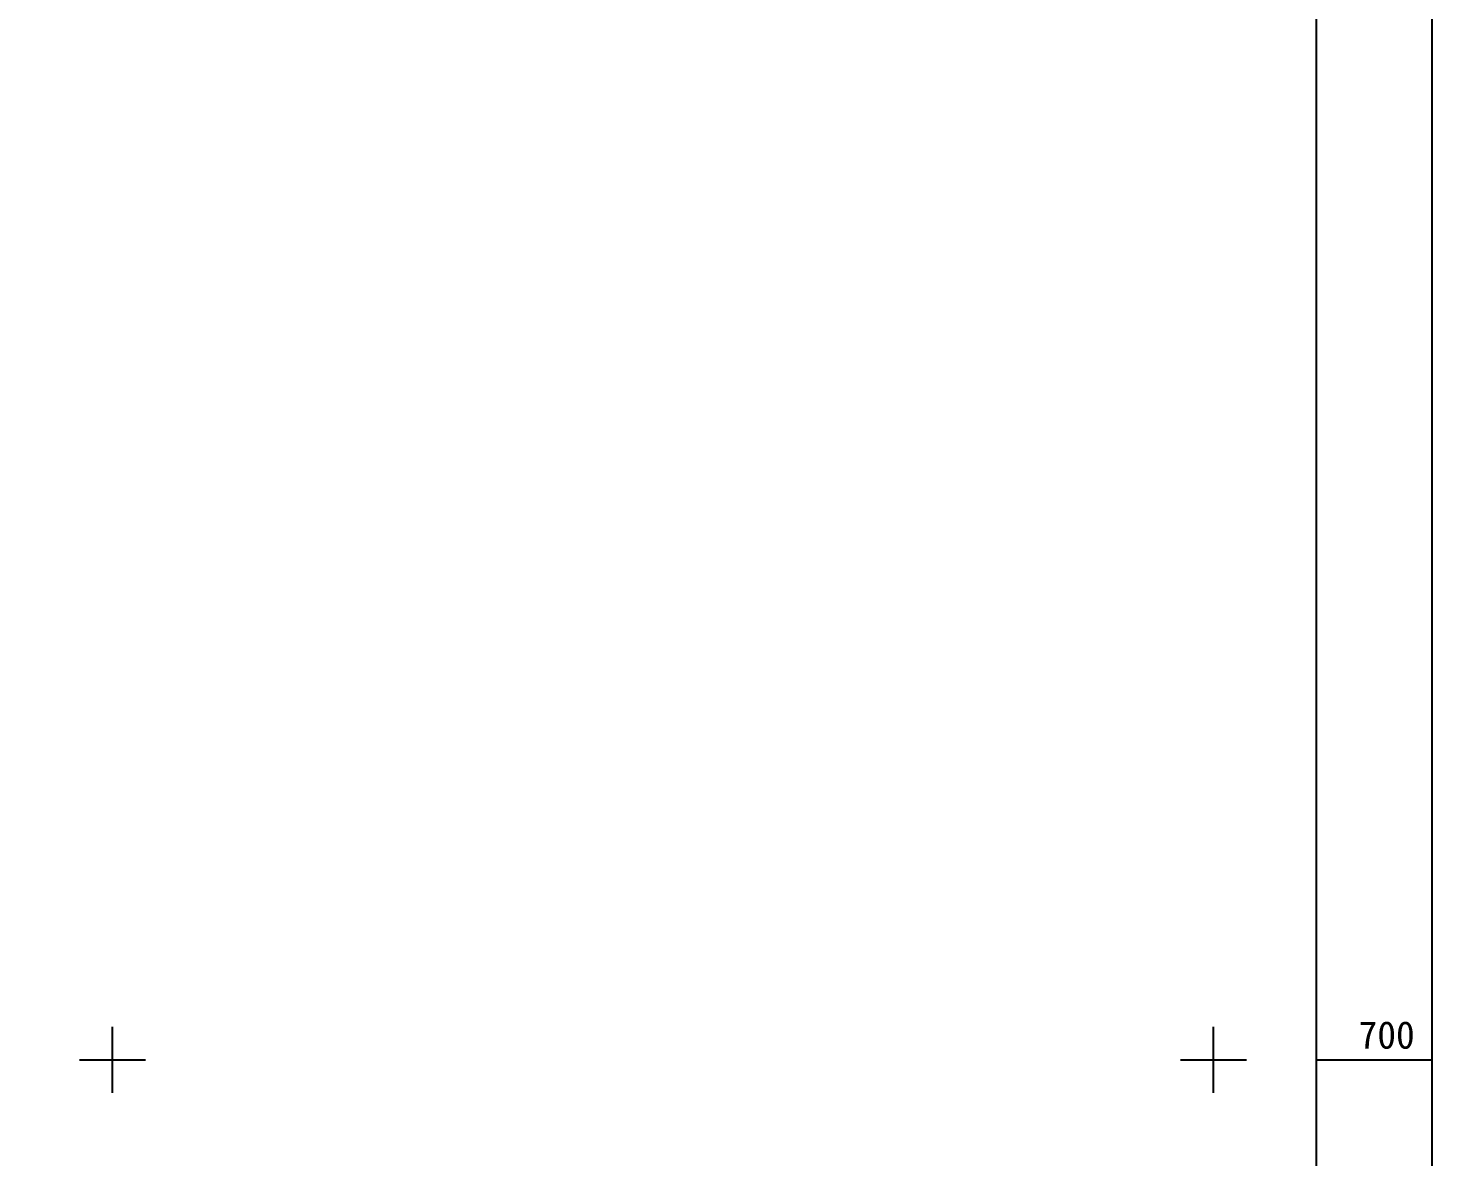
# Model space of a CAD drawing. Extents: x 547873 to 548420, y 1837499 to 1838051.
# Drawn here: x 548292.3 to 548419.9, y 1837691.2 to 1837793.7 of the extents above; entities that cross this region are included whole.
import ezdxf

# ---------------------------------------------------------------- set-up
doc = ezdxf.new("R2010")
doc.units = 0
doc.layers.add('Level 63', color=7, linetype='Continuous')

msp = doc.modelspace()

# ---------------------------------------------------------------- linework, layer by layer
at = {"layer": 'Level 63'}
for p, q in [((548300, 1837697), (548300, 1837703)), ((548400, 1837697), (548400, 1837703)), ((548297, 1837700), (548303, 1837700)), ((548397, 1837700), (548403, 1837700)), ((548409.35, 1837700), (548419.85, 1837700))]:
    msp.add_line(p, q, dxfattribs=at)
for points in [[(547873.07, 1838025.96), (548419.85, 1838025.96), (548419.85, 1837499.44), (547873.07, 1837499.44), (547873.07, 1838025.96)], [(547883.57, 1838015.46), (548409.35, 1838015.46), (548409.35, 1837509.94), (547883.57, 1837509.94), (547883.57, 1838015.46)]]:
    msp.add_lwpolyline(points, dxfattribs=at)

# ---------------------------------------------------------------- texts
msp.add_text('700', height=2.5, dxfattribs=at).set_placement((548413.19, 1837701))

doc.saveas('drawing.dxf')
